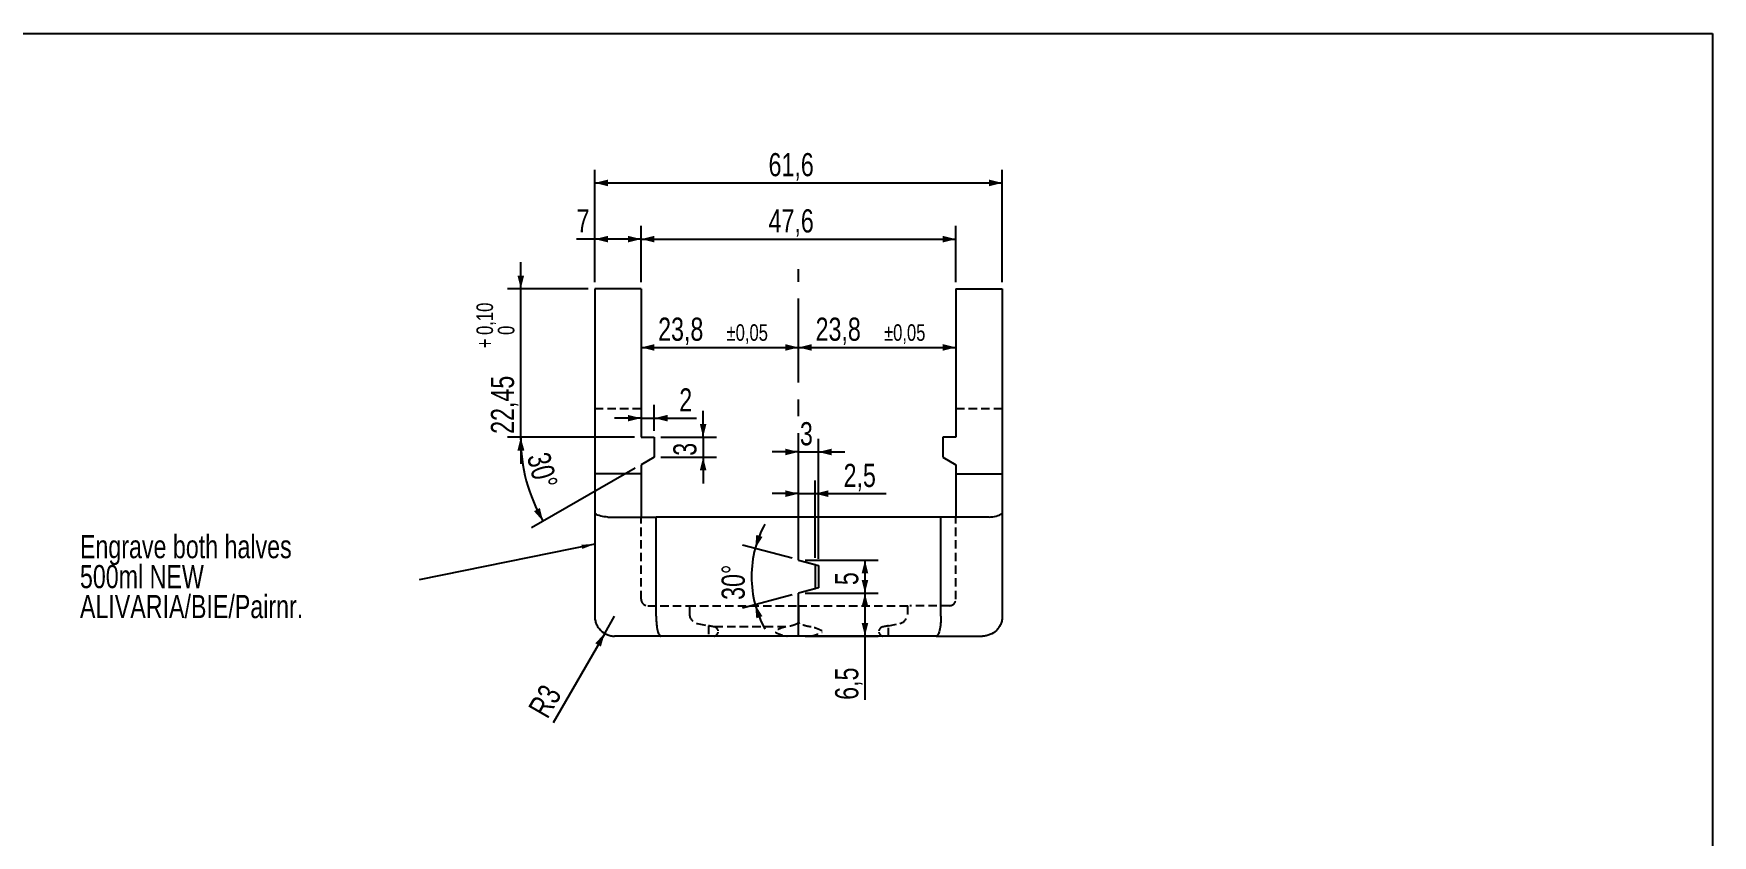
# Model space of a CAD drawing. Header units: millimetres. Extents: x 8 to 412, y 8 to 289.
# Drawn here: x 158.2 to 412, y 167.8 to 289 of the extents above; entities that cross this region are included whole.
import ezdxf

# ---------------------------------------------------------------- set-up
doc = ezdxf.new("R2010")
doc.units = ezdxf.units.MM
doc.linetypes.add('CENTERX2', pattern=[20.32, 12.7, -2.54, 2.54, -2.54])
doc.linetypes.add('HIDDEN', pattern=[1.905, 1.27, -0.635])
for name, color, linetype in [('CENTERLINE', 4, 'CENTERX2'), ('DIMENSIONS', 2, 'Continuous'), ('HIDDEN', 3, 'HIDDEN'), ('TEXT', 2, 'Continuous')]:
    doc.layers.add(name, color=color, linetype=linetype)
doc.layers.add('OUTLINE', color=7, linetype='Continuous', lineweight=25)
doc.styles.add('SLDTEXTSTYLE0', font='TXT', dxfattribs={"width": 0.75})
doc.dimstyles.new('SLDDIMSTYLE0', dxfattribs={"dimtxt": 3.5, "dimasz": 2, "dimexe": 0, "dimexo": 0.0625, "dimgap": 0.875, "dimtad": 1, "dimrnd": 1e-09, "dimzin": 12, "dimdsep": 46, "dimtxsty": 'SLDTEXTSTYLE0', "dimsah": 1, "dimcen": 0, "dimadec": 0, "dimazin": 3, "dimtfac": 1, "dimtofl": 0, "dimtmove": 0, "dimatfit": 3, "dimfxl": 0, "dimfrac": 2, "dimtolj": 1, "dimtzin": 12, "dimarcsym": 0})
doc.dimstyles.new('SLDDIMSTYLE1', dxfattribs={"dimtxt": 3.5, "dimasz": 2, "dimexe": 0, "dimexo": 0.0625, "dimgap": 0.875, "dimtad": 1, "dimrnd": 1e-09, "dimzin": 12, "dimdsep": 46, "dimtxsty": 'SLDTEXTSTYLE0', "dimsah": 1, "dimcen": 0.09, "dimadec": 0, "dimazin": 3, "dimtfac": 1, "dimtofl": 0, "dimtmove": 0, "dimatfit": 3, "dimfxl": 0, "dimfrac": 2, "dimtolj": 1, "dimtzin": 12, "dimarcsym": 0})
doc.dimstyles.new('SLDDIMSTYLE10', dxfattribs={"dimtxt": 0.18, "dimasz": 2, "dimexe": 0, "dimexo": 0.0625, "dimgap": 0, "dimtad": 0, "dimtih": 1, "dimtoh": 1, "dimdec": 0, "dimrnd": 1e-09, "dimzin": 0, "dimdsep": 46, "dimtxsty": 'Standard', "dimsah": 1, "dimcen": 0.09, "dimadec": 0, "dimazin": 0, "dimtfac": 2, "dimtdec": 0, "dimtofl": 0, "dimtmove": 0, "dimatfit": 3, "dimfxl": 0, "dimfrac": 2, "dimtolj": 1, "dimtzin": 0, "dimarcsym": 0})
doc.dimstyles.new('SLDDIMSTYLE2', dxfattribs={"dimtxt": 3.5, "dimasz": 2, "dimexe": 0, "dimexo": 0.0625, "dimgap": 0.875, "dimtad": 1, "dimrnd": 1e-09, "dimzin": 12, "dimdsep": 46, "dimtxsty": 'SLDTEXTSTYLE0', "dimsah": 1, "dimcen": 0.09, "dimadec": 0, "dimazin": 3, "dimtfac": 1, "dimtmove": 0, "dimatfit": 0, "dimfxl": 0, "dimfrac": 2, "dimtolj": 1, "dimtzin": 12, "dimarcsym": 0})
doc.dimstyles.new('SLDDIMSTYLE7', dxfattribs={"dimtxt": 3.5, "dimasz": 2, "dimexe": 0, "dimexo": 0.0625, "dimgap": 0.875, "dimtad": 1, "dimrnd": 1e-09, "dimzin": 12, "dimdsep": 46, "dimtxsty": 'SLDTEXTSTYLE0', "dimsah": 1, "dimcen": 0.09, "dimadec": 0, "dimazin": 3, "dimtol": 1, "dimtp": 0.05, "dimtm": 0.05, "dimtfac": 1, "dimtofl": 0, "dimtmove": 0, "dimatfit": 3, "dimfxl": 0, "dimfrac": 2, "dimtolj": 1, "dimarcsym": 0})
doc.dimstyles.new('SLDDIMSTYLE8', dxfattribs={"dimtxt": 3.5, "dimasz": 2, "dimexe": 0, "dimexo": 0.0625, "dimgap": 0.875, "dimtad": 1, "dimdec": 4, "dimzin": 12, "dimdsep": 46, "dimtxsty": 'SLDTEXTSTYLE0', "dimsah": 1, "dimcen": 0.09, "dimazin": 3, "dimtfac": 1, "dimtofl": 0, "dimtmove": 0, "dimatfit": 3, "dimfxl": 0, "dimfrac": 2, "dimtolj": 1, "dimtzin": 12, "dimarcsym": 0})
doc.dimstyles.new('SLDDIMSTYLE9', dxfattribs={"dimtxt": 3.5, "dimasz": 2, "dimexe": 0, "dimexo": 0.0625, "dimgap": 0.875, "dimtad": 1, "dimrnd": 1e-09, "dimzin": 12, "dimdsep": 46, "dimtxsty": 'SLDTEXTSTYLE0', "dimsah": 1, "dimcen": 0.09, "dimadec": 0, "dimazin": 3, "dimtol": 1, "dimtp": 0.1, "dimtfac": 1, "dimtmove": 0, "dimatfit": 0, "dimfxl": 0, "dimfrac": 2, "dimtolj": 1, "dimarcsym": 0})

# ---------------------------------------------------------------- blocks, each defined once
blk = doc.blocks.new('_D_20')
at = {"layer": 'DIMENSIONS'}
blk.add_line((250.07, 241.56), (273.87, 241.56), dxfattribs=at)
for points in [[(250.07, 241.56), (252.07, 241.06), (252.07, 242.06)], [(273.87, 241.56), (271.87, 242.06), (271.87, 241.06)]]:
    blk.add_solid(points, dxfattribs=at)
at = {"layer": 'DIMENSIONS', "attachment_point": 1, "style": 'SLDTEXTSTYLE0'}
for s, insert, char_height in [('23,8', (252.65, 246.07), 3.5), ('±0,05', (262.99, 245.06), 2.5)]:
    blk.add_mtext(s, dxfattribs=dict(at, insert=insert, char_height=char_height))
blk = doc.blocks.new('_D_21')
at = {"layer": 'DIMENSIONS'}
blk.add_line((273.87, 241.56), (297.67, 241.56), dxfattribs=at)
for points in [[(273.87, 241.56), (275.87, 241.06), (275.87, 242.06)], [(297.67, 241.56), (295.67, 242.06), (295.67, 241.06)]]:
    blk.add_solid(points, dxfattribs=at)
at = {"layer": 'DIMENSIONS', "attachment_point": 1, "style": 'SLDTEXTSTYLE0'}
for s, insert, char_height in [('23,8', (276.45, 246.07), 3.5), ('±0,05', (286.79, 245.06), 2.5)]:
    blk.add_mtext(s, dxfattribs=dict(at, insert=insert, char_height=char_height))
blk = doc.blocks.new('_D_22')
at = {"layer": 'DIMENSIONS'}
for p, q in [((243.07, 251.43), (243.07, 259.93)), ((250.07, 251.43), (250.07, 259.93)), ((243.07, 257.93), (240.32, 257.93)), ((250.07, 257.93), (243.07, 257.93))]:
    blk.add_line(p, q, dxfattribs=at)
for points in [[(243.07, 257.93), (245.07, 257.43), (245.07, 258.43)], [(250.07, 257.93), (248.07, 258.43), (248.07, 257.43)]]:
    blk.add_solid(points, dxfattribs=at)
at = {"layer": 'DIMENSIONS', "insert": (240.32, 262.44), "char_height": 3.5, "attachment_point": 1, "style": 'SLDTEXTSTYLE0'}
blk.add_mtext('7', dxfattribs=at)
blk = doc.blocks.new('_D_23')
at = {"layer": 'DIMENSIONS'}
for p, q in [((250.07, 251.43), (250.07, 259.93)), ((297.67, 251.43), (297.67, 259.93)), ((250.07, 257.93), (297.67, 257.93))]:
    blk.add_line(p, q, dxfattribs=at)
for points in [[(250.07, 257.93), (252.07, 257.43), (252.07, 258.43)], [(297.67, 257.93), (295.67, 258.43), (295.67, 257.43)]]:
    blk.add_solid(points, dxfattribs=at)
at = {"layer": 'DIMENSIONS', "insert": (269.34, 262.44), "char_height": 3.5, "attachment_point": 1, "style": 'SLDTEXTSTYLE0'}
blk.add_mtext('47,6', dxfattribs=at)
blk = doc.blocks.new('_D_24')
at = {"layer": 'DIMENSIONS'}
for q in [(246.07, 200.93), (236.76, 184.8)]:
    blk.add_line((244.57, 198.33), q, dxfattribs=at)
blk.add_solid([(244.57, 198.33), (243.14, 196.85), (244, 196.35)], dxfattribs=at)
at = {"layer": 'DIMENSIONS', "insert": (232.88, 187.03), "char_height": 3.5, "attachment_point": 1, "rotation": 60, "style": 'SLDTEXTSTYLE0'}
blk.add_mtext('R3', dxfattribs=at)
blk = doc.blocks.new('_D_25')
at = {"layer": 'DIMENSIONS'}
for p, q in [((274.87, 209.43), (285.91, 209.43)), ((283.91, 209.43), (283.91, 204.43)), ((274.87, 204.43), (285.91, 204.43))]:
    blk.add_line(p, q, dxfattribs=at)
for points in [[(283.91, 209.43), (283.41, 207.43), (284.41, 207.43)], [(283.91, 204.43), (284.41, 206.43), (283.41, 206.43)]]:
    blk.add_solid(points, dxfattribs=at)
at = {"layer": 'DIMENSIONS', "insert": (279.4, 205.64), "char_height": 3.5, "attachment_point": 1, "rotation": 90, "style": 'SLDTEXTSTYLE0'}
blk.add_mtext('5', dxfattribs=at)
blk = doc.blocks.new('_D_26')
at = {"layer": 'DIMENSIONS'}
for p, q in [((274.87, 204.43), (285.91, 204.43)), ((283.91, 204.43), (283.91, 197.93)), ((274.87, 197.93), (285.91, 197.93)), ((283.91, 197.93), (283.91, 188.3))]:
    blk.add_line(p, q, dxfattribs=at)
for points in [[(283.91, 204.43), (283.41, 202.43), (284.41, 202.43)], [(283.91, 197.93), (284.41, 199.93), (283.41, 199.93)]]:
    blk.add_solid(points, dxfattribs=at)
at = {"layer": 'DIMENSIONS', "insert": (279.4, 188.3), "char_height": 3.5, "attachment_point": 1, "rotation": 90, "style": 'SLDTEXTSTYLE0'}
blk.add_mtext('6,5', dxfattribs=at)
blk = doc.blocks.new('_D_27')
at = {"layer": 'DIMENSIONS'}
for p, q in [((272.9, 209.69), (265.38, 211.7)), ((272.9, 204.17), (265.38, 202.15))]:
    blk.add_line(p, q, dxfattribs=at)
for start, end in [(151.156, 165), (165, 195), (195, 208.844)]:
    blk.add_arc((283.2, 206.93), 16.44, start, end, dxfattribs=at)
for points in [[(267.32, 211.18), (268.42, 212.92), (267.48, 213.24)], [(267.32, 202.67), (267.48, 200.62), (268.42, 200.93)]]:
    blk.add_solid(points, dxfattribs=at)
at = {"layer": 'DIMENSIONS', "insert": (262.24, 203.41), "char_height": 3.5, "attachment_point": 1, "rotation": 90, "style": 'SLDTEXTSTYLE0'}
blk.add_mtext('30°', dxfattribs=at)
blk = doc.blocks.new('_D_28')
at = {"layer": 'DIMENSIONS'}
for p, q in [((273.87, 216.93), (273.87, 221.46)), ((276.37, 209.76), (276.37, 221.46)), ((273.87, 219.46), (269.87, 219.46)), ((273.87, 219.46), (276.37, 219.46)), ((276.37, 219.46), (287.14, 219.46))]:
    blk.add_line(p, q, dxfattribs=at)
for points in [[(273.87, 219.46), (271.87, 219.96), (271.87, 218.96)], [(276.37, 219.46), (278.37, 218.96), (278.37, 219.96)]]:
    blk.add_solid(points, dxfattribs=at)
at = {"layer": 'DIMENSIONS', "insert": (280.68, 223.97), "char_height": 3.5, "attachment_point": 1, "style": 'SLDTEXTSTYLE0'}
blk.add_mtext('2,5', dxfattribs=at)
blk = doc.blocks.new('_D_29')
at = {"layer": 'DIMENSIONS'}
for p, q in [((273.87, 216.93), (273.87, 227.76)), ((276.87, 209.62), (276.87, 227.76)), ((273.87, 225.76), (269.87, 225.76)), ((273.87, 225.76), (276.87, 225.76)), ((276.87, 225.76), (280.87, 225.76))]:
    blk.add_line(p, q, dxfattribs=at)
for points in [[(273.87, 225.76), (271.87, 226.26), (271.87, 225.26)], [(276.87, 225.76), (278.87, 225.26), (278.87, 226.26)]]:
    blk.add_solid(points, dxfattribs=at)
at = {"layer": 'DIMENSIONS', "insert": (274.08, 230.27), "char_height": 3.5, "attachment_point": 1, "style": 'SLDTEXTSTYLE0'}
blk.add_mtext('3', dxfattribs=at)
blk = doc.blocks.new('_D_30')
at = {"layer": 'DIMENSIONS'}
for p, q in [((252.07, 228.98), (252.07, 232.87)), ((250.07, 230.87), (246.07, 230.87)), ((250.07, 230.87), (252.07, 230.87)), ((252.07, 230.87), (258.43, 230.87))]:
    blk.add_line(p, q, dxfattribs=at)
for points in [[(250.07, 230.87), (248.07, 231.37), (248.07, 230.37)], [(252.07, 230.87), (254.07, 230.37), (254.07, 231.37)]]:
    blk.add_solid(points, dxfattribs=at)
at = {"layer": 'DIMENSIONS', "insert": (255.84, 235.38), "char_height": 3.5, "attachment_point": 1, "style": 'SLDTEXTSTYLE0'}
blk.add_mtext('2', dxfattribs=at)
blk = doc.blocks.new('_D_31')
at = {"layer": 'DIMENSIONS'}
for p, q in [((259.45, 227.98), (259.45, 231.98)), ((253.07, 227.98), (261.45, 227.98)), ((259.45, 227.98), (259.45, 224.98)), ((253.07, 224.98), (261.45, 224.98)), ((259.45, 224.98), (259.45, 220.98))]:
    blk.add_line(p, q, dxfattribs=at)
for points in [[(259.45, 227.98), (259.95, 229.98), (258.95, 229.98)], [(259.45, 224.98), (258.95, 222.98), (259.95, 222.98)]]:
    blk.add_solid(points, dxfattribs=at)
at = {"layer": 'DIMENSIONS', "insert": (254.94, 225.19), "char_height": 3.5, "attachment_point": 1, "rotation": 90, "style": 'SLDTEXTSTYLE0'}
blk.add_mtext('3', dxfattribs=at)
blk = doc.blocks.new('_D_32')
at = {"layer": 'DIMENSIONS'}
for p, q in [((249.07, 227.98), (229.86, 227.98)), ((249.2, 223.32), (233.53, 214.28))]:
    blk.add_line(p, q, dxfattribs=at)
blk.add_arc((257.27, 227.98), 25.41, 180, 210, dxfattribs=at)
for points in [[(231.86, 227.98), (231.44, 225.96), (232.44, 226)], [(235.26, 215.28), (234.78, 217.28), (233.89, 216.81)]]:
    blk.add_solid(points, dxfattribs=at)
at = {"layer": 'DIMENSIONS', "insert": (236.17, 225.97), "char_height": 3.5, "attachment_point": 1, "rotation": 285, "style": 'SLDTEXTSTYLE0'}
blk.add_mtext('30°', dxfattribs=at)
blk = doc.blocks.new('_D_33')
at = {"layer": 'DIMENSIONS'}
for p, q in [((231.89, 250.43), (231.89, 254.43)), ((242.07, 250.43), (229.89, 250.43)), ((231.89, 227.98), (231.89, 250.43)), ((249.07, 227.98), (229.89, 227.98)), ((231.89, 227.98), (231.89, 223.98))]:
    blk.add_line(p, q, dxfattribs=at)
for points in [[(231.89, 250.43), (232.39, 252.43), (231.39, 252.43)], [(231.89, 227.98), (231.39, 225.98), (232.39, 225.98)]]:
    blk.add_solid(points, dxfattribs=at)
at = {"layer": 'DIMENSIONS', "attachment_point": 1, "rotation": 90, "style": 'SLDTEXTSTYLE0'}
for s, insert, char_height in [('0,10', (225.19, 243.45), 2.5), ('0', (228.42, 243.45), 2.5), ('+', (225.19, 241.43), 2.5), ('22,45', (227.37, 228.5), 3.5)]:
    blk.add_mtext(s, dxfattribs=dict(at, insert=insert, char_height=char_height))
blk = doc.blocks.new('_D_34')
at = {"layer": 'DIMENSIONS'}
for p, q in [((243.07, 251.43), (243.07, 268.43)), ((304.67, 251.43), (304.67, 268.43)), ((243.07, 266.43), (304.67, 266.43))]:
    blk.add_line(p, q, dxfattribs=at)
for points in [[(243.07, 266.43), (245.07, 265.93), (245.07, 266.93)], [(304.67, 266.43), (302.67, 266.93), (302.67, 265.93)]]:
    blk.add_solid(points, dxfattribs=at)
at = {"layer": 'DIMENSIONS', "insert": (269.34, 270.94), "char_height": 3.5, "attachment_point": 1, "style": 'SLDTEXTSTYLE0'}
blk.add_mtext('61,6', dxfattribs=at)
blk = doc.blocks.new('SW_NOTE_5')
at = {"layer": 'TEXT', "color": 0, "char_height": 3.5, "attachment_point": 1, "style": 'SLDTEXTSTYLE0'}
for s, insert in [('Engrave both halves', (-51.26, 6.78)), ('500ml NEW', (-51.26, 2.25)), ('ALIVARIA/BIE/Pairnr.', (-51.26, -2.28))]:
    blk.add_mtext(s, dxfattribs=dict(at, insert=insert))

msp = doc.modelspace()

# ---------------------------------------------------------------- linework, layer by layer
at = {"layer": 'CENTERLINE'}
msp.add_line((273.8698, 215.92851), (273.8698, 253.39771), dxfattribs=at)
at = {"layer": 'HIDDEN'}
for p, q in [((243.0698, 232.32851), (250.0698, 232.32851)), ((297.6698, 232.32851), (304.6698, 232.32851)), ((250.0698, 203.52851), (250.0698, 215.92851)), ((297.6698, 203.52851), (297.6698, 215.92851)), ((251.0698, 202.52851), (257.0698, 202.52851)), ((257.0698, 202.52851), (273.8698, 202.52851)), ((257.3698, 202.52851), (257.3698, 201.32179)), ((273.86942, 202.52851), (273.86942, 201.32179)), ((273.8698, 202.52851), (290.6698, 202.52851)), ((273.87018, 201.32179), (273.87018, 202.52851)), ((290.3698, 201.32179), (290.3698, 202.52851)), ((296.6698, 202.52851), (290.6698, 202.52851)), ((258.55793, 199.85457), (260.28751, 199.48693)), ((260.2698, 199.4907), (260.2698, 197.92851)), ((271.95435, 199.32851), (261.0307, 199.32851)), ((271.96114, 199.31539), (261.15435, 199.31539)), ((287.45208, 199.48693), (289.18167, 199.85457)), ((287.4698, 197.92851), (287.4698, 199.4907))]:
    msp.add_line(p, q, dxfattribs=at)
for centre, radius, start, end in [((251.0698, 203.52851), 1, 180, 270), ((296.6698, 203.52851), 1, 270, 0), ((258.8698, 201.32179), 1.5, 180, 258), ((288.8698, 201.32179), 1.5, 282, 0)]:
    msp.add_arc(centre, radius, start, end, dxfattribs=at)
for points, knots in [([(273.86942, 201.32179), (273.86942, 201.14884), (273.86931, 200.9805), (273.86585, 200.65504), (273.86251, 200.50606), (273.84499, 200.23906), (273.83105, 200.12717), (273.78459, 199.95026), (273.75323, 199.88933), (273.71086, 199.85457)], [0, 0, 0, 0, 0.25, 0.25, 0.5, 0.5, 0.75, 0.75, 1, 1, 1, 1]), ([(274.02874, 199.85457), (273.98641, 199.8893), (273.95487, 199.95059), (273.90845, 200.12774), (273.89454, 200.23981), (273.86836, 200.63933), (273.87018, 200.97622), (273.87018, 201.32179)], [0, 0, 0, 0, 0.25, 0.25, 0.5, 0.5, 1, 1, 1, 1]), ([(261.10315, 199.32579), (260.97133, 199.35241), (260.70755, 199.40568), (260.42891, 199.46002), (260.27783, 199.48916), (260.28503, 199.48777), (260.28759, 199.48728)], [0, 0, 0, 0, 0.283233218, 0.566765344, 0.846314643, 1, 1, 1, 1]), ([(261.10315, 197.93332), (261.19836, 197.94495), (261.28302, 197.9759), (261.4298, 198.05777), (261.49111, 198.10816), (261.59374, 198.219), (261.63385, 198.27812), (261.69619, 198.4008), (261.71839, 198.46518), (261.73108, 198.52851)], [0, 0, 0, 0, 0.25, 0.25, 0.5, 0.5, 0.75, 0.75, 1, 1, 1, 1]), ([(261.73108, 198.72851), (261.707, 198.84867), (261.65098, 198.97), (261.50948, 199.13146), (261.4537, 199.18069), (261.31881, 199.2645), (261.24227, 199.29761), (261.15435, 199.31539)], [0, 0, 0, 0, 0.5, 0.5, 0.75, 0.75, 1, 1, 1, 1]), ([(271.96114, 199.31539), (271.70304, 199.28092), (271.4385, 199.19145), (271.02455, 199.03113), (270.88522, 198.97314), (270.60309, 198.85305), (270.45909, 198.79039), (270.31488, 198.72851)], [0, 0, 0, 0, 0.5, 0.5, 0.75, 0.75, 1, 1, 1, 1]), ([(270.31488, 198.52851), (270.63907, 198.38939), (270.95393, 198.24919), (271.41451, 198.07799), (271.56595, 198.02764), (271.86064, 197.95336), (272.00599, 197.92851), (272.1456, 197.92851)], [0, 0, 0, 0, 0.5, 0.5, 0.75, 0.75, 1, 1, 1, 1]), ([(273.71086, 199.85457), (273.5748, 199.74293), (273.35842, 199.639), (272.91155, 199.49884), (272.74429, 199.4557), (272.37795, 199.37857), (272.17827, 199.3444), (271.96114, 199.31539)], [0, 0, 0, 0, 0.5, 0.5, 0.75, 0.75, 1, 1, 1, 1]), ([(275.77845, 199.31539), (275.34419, 199.3734), (274.97917, 199.45158), (274.38237, 199.63848), (274.1648, 199.74293), (274.02874, 199.85457)], [0, 0, 0, 0, 0.5, 0.5, 1, 1, 1, 1]), ([(275.594, 197.92851), (275.73285, 197.92851), (275.8784, 197.95321), (276.17479, 198.02795), (276.32464, 198.07786), (276.78212, 198.24779), (277.09976, 198.38905), (277.42471, 198.52851)], [0, 0, 0, 0, 0.25, 0.25, 0.5, 0.5, 1, 1, 1, 1]), ([(277.42471, 198.72851), (277.13582, 198.85248), (276.85394, 198.97726), (276.44168, 199.13704), (276.30509, 199.186), (276.03811, 199.26636), (275.90728, 199.29819), (275.77845, 199.31539)], [0, 0, 0, 0, 0.5, 0.5, 0.75, 0.75, 1, 1, 1, 1]), ([(286.58525, 199.31539), (286.40933, 199.2798), (286.27747, 199.18521), (286.08981, 198.97166), (286.03266, 198.84896), (286.00852, 198.72851)], [0, 0, 0, 0, 0.5, 0.5, 1, 1, 1, 1]), ([(286.00852, 198.52851), (286.03374, 198.40266), (286.09421, 198.27503), (286.24774, 198.10884), (286.30901, 198.05828), (286.45638, 197.97593), (286.54129, 197.94494), (286.63645, 197.93332)], [0, 0, 0, 0, 0.5, 0.5, 0.75, 0.75, 1, 1, 1, 1]), ([(287.45201, 199.48728), (287.45609, 199.48806), (287.46935, 199.49061), (287.33972, 199.46568), (287.08387, 199.41574), (286.81877, 199.3629), (286.66139, 199.33087), (286.63645, 199.32579)], [0, 0, 0, 0, 0.121479651, 0.394766509, 0.66927586, 0.947574263, 1, 1, 1, 1])]:
    msp.add_open_spline(points, degree=3, knots=knots, dxfattribs=at)
for points in [[(261.15435, 199.31539), (261.13748, 199.31881), (261.1204, 199.32228), (261.10315, 199.32579)], [(286.63645, 199.32579), (286.6192, 199.32228), (286.60212, 199.31881), (286.58525, 199.31539)]]:
    msp.add_open_spline(points, degree=3, dxfattribs=at)
at = {"layer": 'OUTLINE'}
for p, q in [((8, 289), (412, 289)), ((412, 289), (412, 8)), ((250.0698, 250.42851), (243.0698, 250.42851)), ((243.0698, 250.42851), (243.0698, 226.42851)), ((250.0698, 250.42851), (250.0698, 227.97851)), ((297.6698, 250.42851), (297.6698, 227.97851)), ((297.6698, 250.42851), (304.6698, 250.42851)), ((304.6698, 250.42851), (304.6698, 226.42851)), ((243.0698, 226.42851), (243.0698, 222.44688)), ((250.0698, 227.97851), (252.0698, 227.97851)), ((252.0698, 227.97851), (252.0698, 226.42851)), ((252.0698, 226.42851), (252.0698, 224.97851)), ((297.6698, 227.97851), (295.6698, 227.97851)), ((295.6698, 227.97851), (295.6698, 226.42851)), ((295.6698, 226.42851), (295.6698, 224.97851)), ((304.6698, 226.42851), (304.6698, 222.44688)), ((252.0698, 224.97851), (250.0698, 223.8238)), ((250.0698, 223.8238), (250.0698, 222.44688)), ((295.6698, 224.97851), (297.6698, 223.8238)), ((297.6698, 223.8238), (297.6698, 222.44688)), ((243.0698, 222.44688), (243.0698, 216.48249)), ((250.0698, 222.44688), (243.0698, 222.44688)), ((250.0698, 222.44688), (250.0698, 215.92851)), ((297.6698, 222.44688), (304.6698, 222.44688)), ((297.6698, 222.44688), (297.6698, 215.92851)), ((304.6698, 222.44688), (304.6698, 216.48249)), ((243.0698, 216.48249), (243.0698, 200.92851)), ((245.0698, 215.92851), (252.352, 215.92851)), ((252.352, 200.92851), (252.352, 215.92851)), ((273.8698, 215.92851), (252.352, 215.92851)), ((295.3876, 215.92851), (273.8698, 215.92851)), ((273.8698, 209.42851), (273.8698, 215.92851)), ((295.3876, 200.92851), (295.3876, 215.92851)), ((302.6698, 215.92851), (295.3876, 215.92851)), ((304.6698, 216.48249), (304.6698, 200.92851)), ((273.8698, 209.42851), (276.8698, 208.62466)), ((273.8698, 209.42851), (276.3698, 208.75863)), ((276.3698, 208.75863), (276.3698, 205.09838)), ((276.8698, 208.62466), (276.8698, 205.23235)), ((276.8698, 205.23235), (273.8698, 204.42851)), ((276.3698, 205.09838), (273.8698, 204.42851)), ((273.8698, 200.92851), (273.8698, 204.42851)), ((273.8698, 197.92851), (273.8698, 200.92851)), ((253.0698, 197.92851), (246.0698, 197.92851)), ((273.8698, 197.92851), (253.0698, 197.92851)), ((294.6698, 197.92851), (273.8698, 197.92851)), ((294.6698, 197.92851), (301.6698, 197.92851))]:
    msp.add_line(p, q, dxfattribs=at)
for points, knots in [([(245.0698, 215.92851), (244.67563, 215.92851), (244.31278, 215.96971), (243.64682, 216.14853), (243.34375, 216.28595), (243.0698, 216.48249)], [0, 0, 0, 0, 0.5, 0.5, 1, 1, 1, 1]), ([(302.6698, 215.92851), (303.06396, 215.92851), (303.42682, 215.96971), (304.09277, 216.14853), (304.39585, 216.28595), (304.6698, 216.48249)], [0, 0, 0, 0, 0.5, 0.5, 1, 1, 1, 1]), ([(243.0698, 200.92851), (243.0698, 200.72755), (243.08978, 200.53011), (243.16799, 200.14193), (243.22724, 199.94911), (243.3809, 199.58346), (243.47477, 199.41034), (243.69618, 199.08326), (243.82409, 198.92975), (244.24178, 198.51784), (244.57618, 198.29816), (245.11326, 198.07852), (245.30104, 198.02217), (245.587, 197.96602), (245.68285, 197.95199), (245.87563, 197.93323), (245.97372, 197.92851), (246.0698, 197.92851)], [0, 0, 0, 0, 0.125, 0.125, 0.25, 0.25, 0.375, 0.375, 0.5, 0.5, 0.75, 0.75, 0.875, 0.875, 0.9375, 0.9375, 1, 1, 1, 1]), ([(252.352, 200.92851), (252.352, 200.72755), (252.35658, 200.53011), (252.37455, 200.14193), (252.38818, 199.94911), (252.42365, 199.58346), (252.44537, 199.41034), (252.49687, 199.08326), (252.52674, 198.92975), (252.6249, 198.51784), (252.70427, 198.29816), (252.83402, 198.07852), (252.87973, 198.02217), (252.94996, 197.96602), (252.9736, 197.95199), (253.02137, 197.93323), (253.04578, 197.92851), (253.0698, 197.92851)], [0, 0, 0, 0, 0.125, 0.125, 0.25, 0.25, 0.375, 0.375, 0.5, 0.5, 0.75, 0.75, 0.875, 0.875, 0.9375, 0.9375, 1, 1, 1, 1]), ([(295.3876, 200.92851), (295.3876, 200.72755), (295.38301, 200.53011), (295.36504, 200.14193), (295.35142, 199.94911), (295.31595, 199.58346), (295.29423, 199.41034), (295.24273, 199.08326), (295.21286, 198.92975), (295.1147, 198.51784), (295.03532, 198.29816), (294.90558, 198.07852), (294.85987, 198.02217), (294.78963, 197.96602), (294.76599, 197.95199), (294.71823, 197.93323), (294.69381, 197.92851), (294.6698, 197.92851)], [0, 0, 0, 0, 0.125, 0.125, 0.25, 0.25, 0.375, 0.375, 0.5, 0.5, 0.75, 0.75, 0.875, 0.875, 0.9375, 0.9375, 1, 1, 1, 1]), ([(304.6698, 200.92851), (304.6698, 200.72755), (304.64981, 200.53011), (304.57161, 200.14193), (304.51235, 199.94911), (304.3587, 199.58346), (304.26482, 199.41034), (304.04342, 199.08326), (303.91551, 198.92975), (303.49781, 198.51784), (303.16342, 198.29816), (302.62634, 198.07852), (302.43855, 198.02217), (302.1526, 197.96602), (302.05674, 197.95199), (301.86396, 197.93323), (301.76588, 197.92851), (301.6698, 197.92851)], [0, 0, 0, 0, 0.125, 0.125, 0.25, 0.25, 0.375, 0.375, 0.5, 0.5, 0.75, 0.75, 0.875, 0.875, 0.9375, 0.9375, 1, 1, 1, 1])]:
    msp.add_open_spline(points, degree=3, knots=knots, dxfattribs=at)

# ---------------------------------------------------------------- block references
at = {"layer": 'TEXT'}
msp.add_blockref('SW_NOTE_5', (216.5186, 206.42434), dxfattribs=at)

# ---------------------------------------------------------------- dimensions: what is measured, and where the dimension line sits
at = {"layer": 'DIMENSIONS'}
for base, p1, p2, dimstyle, picture, middle in [((304.6698, 266.42851), (243.0698, 250.42851), (304.6698, 250.42851), 'SLDDIMSTYLE1', '_D_34', (273.8698, 266.42851)), ((243.0698, 257.92851), (250.0698, 250.42851), (243.0698, 250.42851), 'SLDDIMSTYLE1', '_D_22', (241.6092, 257.92851)), ((297.6698, 257.92851), (250.0698, 250.42851), (297.6698, 250.42851), 'SLDDIMSTYLE1', '_D_23', (273.8698, 257.92851)), ((273.8698, 241.5625), (250.0698, 250.42851), (273.8698, 253.39771), 'SLDDIMSTYLE7', '_D_20', (261.9698, 241.5625)), ((297.6698, 241.5625), (273.8698, 253.39771), (297.6698, 250.42851), 'SLDDIMSTYLE7', '_D_21', (285.7698, 241.5625)), ((252.0698, 230.86994), (250.0698, 227.97851), (252.0698, 227.97851), 'SLDDIMSTYLE2', '_D_30', (257.13335, 230.86994)), ((276.8698, 225.76205), (273.8698, 215.92851), (276.8698, 208.62466), 'SLDDIMSTYLE2', '_D_29', (275.3698, 225.76205)), ((276.3698, 219.46178), (273.8698, 215.92851), (276.3698, 208.75863), 'SLDDIMSTYLE2', '_D_28', (283.90819, 219.46178))]:
    dim = msp.add_linear_dim(base=base, p1=p1, p2=p2, dimstyle=dimstyle, dxfattribs=at)
    dim.commit()
    dim.dimension.update_dxf_attribs({"geometry": picture, "text_midpoint": middle, "dimtype": 160})
for base, p1, p2, dimstyle, picture, middle in [((231.88658, 250.42851), (250.0698, 227.97851), (243.0698, 250.42851), 'SLDDIMSTYLE9', '_D_33', (231.88658, 239.20351)), ((259.45332, 224.97851), (252.0698, 227.97851), (252.0698, 224.97851), 'SLDDIMSTYLE2', '_D_31', (259.45332, 226.47851)), ((283.90819, 204.42851), (273.8698, 209.42851), (273.8698, 204.42851), 'SLDDIMSTYLE1', '_D_25', (283.90819, 206.92851)), ((283.90819, 197.92851), (273.8698, 204.42851), (273.8698, 197.92851), 'SLDDIMSTYLE1', '_D_26', (283.90819, 191.53277))]:
    dim = msp.add_linear_dim(base=base, p1=p1, p2=p2, angle=90, dimstyle=dimstyle, dxfattribs=at)
    dim.commit()
    dim.dimension.update_dxf_attribs({"geometry": picture, "text_midpoint": middle, "dimtype": 160})
for base, line1, line2, picture, middle in [((232.72638, 221.40315), ((252.0698, 224.97851), (250.0698, 223.8238)), ((250.0698, 227.97851), (252.0698, 227.97851)), '_D_32', (232.72638, 221.40315)), ((266.7564, 206.92851), ((276.3698, 205.09838), (273.8698, 204.42851)), ((273.8698, 209.42851), (276.3698, 208.75863)), '_D_27', (266.7564, 206.92851))]:
    dim = msp.add_angular_dim_2l(base=base, line1=line1, line2=line2, dimstyle='SLDDIMSTYLE8', dxfattribs=at)
    dim.commit()
    dim.dimension.update_dxf_attribs({"geometry": picture, "text_midpoint": middle, "dimtype": 162})
dim = msp.add_radius_dim(center=(246.0698, 200.92851), mpoint=(244.5698, 198.33043), dimstyle='SLDDIMSTYLE0', dxfattribs=at)
dim.commit()
dim.dimension.update_dxf_attribs({"geometry": '_D_24', "text_midpoint": (237.9946, 186.94184), "dimtype": 164})

# ---------------------------------------------------------------- leaders
at = {"layer": 'TEXT'}
msp.add_leader([(243.0698, 211.82903), (216.5186, 206.42434)], dimstyle='SLDDIMSTYLE10', dxfattribs=at)

doc.saveas('drawing.dxf')
